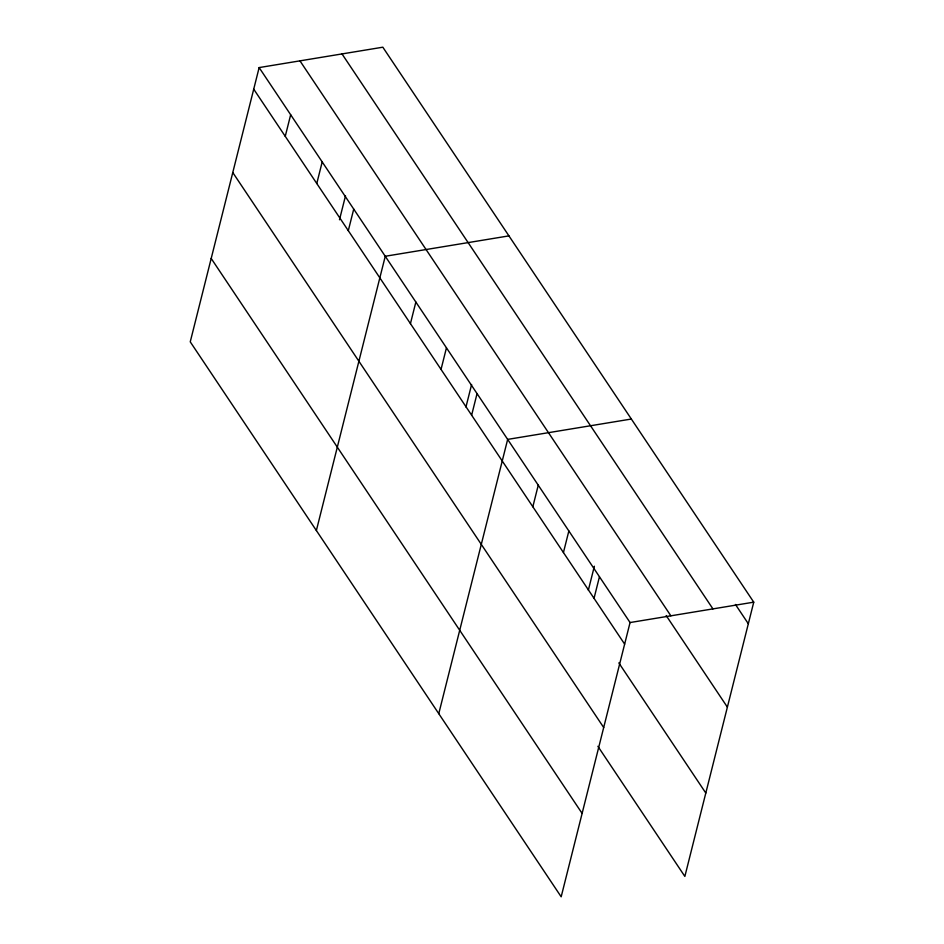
<?xml version="1.0" encoding="UTF-8"?>
<svg xmlns="http://www.w3.org/2000/svg" width="944" height="944" viewBox="0 0 944 944"><rect width="100%" height="100%" fill="white"/><g stroke="black" fill="none" stroke-linecap="round" stroke-linejoin="round"><path stroke-width="1.42" d="M259.14 67.579L190.251 341.834L561.173 896.8L630.061 622.544L259.14 67.579L382.827 47.2L753.749 602.166L684.86 876.421L597.882 746.303M285.253 136.325L290.669 114.743M316.783 183.502L322.199 161.92M339.486 219.763L345.504 195.821M348.301 230.666L353.729 209.096M316.37 530.528L385.258 256.261L508.946 235.882M410.439 323.627L415.856 302.045M441.037 369.411L446.453 347.829M465.947 407.041L471.611 384.515M471.634 415.195L477.05 393.613M438.771 713.664L507.66 439.397L631.347 419.03M532.841 506.763L538.257 485.181M563.438 552.547L568.854 530.965M588.348 590.177L594.366 566.235M594.036 598.331L599.452 576.76M630.061 622.544L753.749 602.166M735.447 604.467L748.321 623.736M342.011 53.926L712.932 608.892M299.956 60.853L670.877 615.818M666.181 615.559L727.376 707.127M253.724 89.161L624.633 644.115M618.827 662.912L705.805 793.043M232.779 172.54L603.688 727.505M211.196 258.455L582.118 813.409"/></g></svg>
